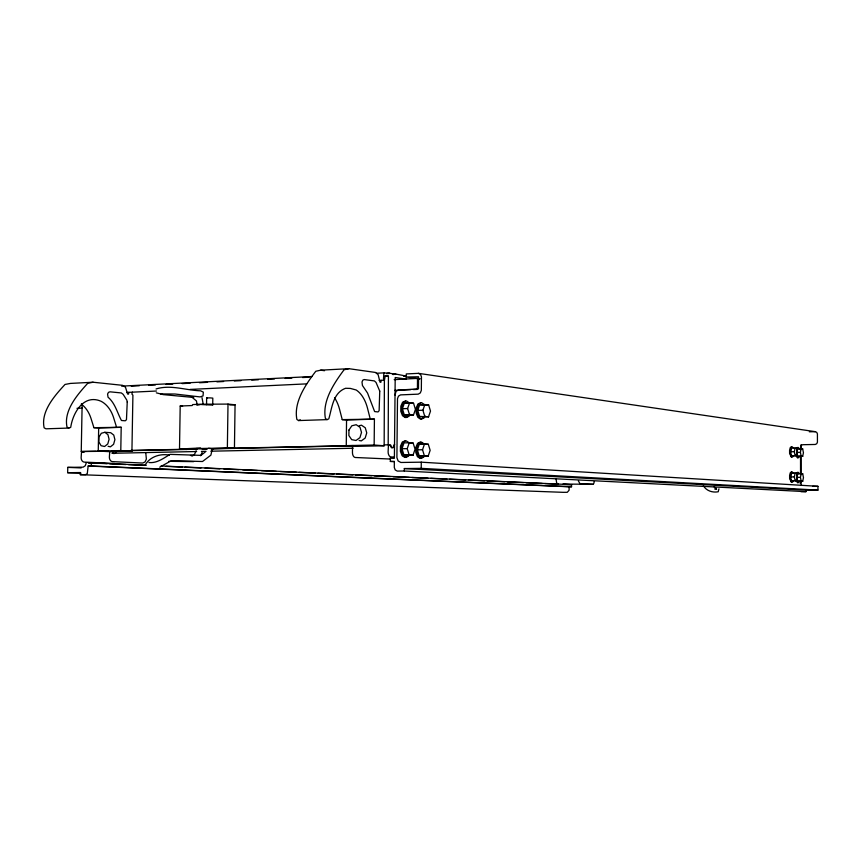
<?xml version="1.0" encoding="UTF-8"?>
<svg xmlns="http://www.w3.org/2000/svg" width="861" height="861" viewBox="0 0 861 861"><rect width="100%" height="100%" fill="white"/><g stroke="black" fill="none" stroke-linecap="round" stroke-linejoin="round"><path stroke-width="1.29" d="M556.077 479.093L556.658 482.999L557.713 483.817M80.299 474.68L85.68 474.626L87.284 473.582L88.156 466.027L569.11 486.766L569.099 490.221L567.259 492.309L563.019 492.32L80.299 474.68L80.342 472.549L67.664 472.7L67.761 467.383L83.13 467.157L85.261 465.769L86.294 462.831M569.11 486.766L571.543 486.756L571.553 484.678L161.072 465.952M394.187 379.647L417.52 378.399L417.413 389.409L413.388 389.581M421.277 462.174L817.939 486.314L817.95 490.103L421.223 468.352L421.277 462.174L400.871 462.475L398.137 460.969L396.899 457.654L397.491 398.654L398.471 396.125L400.537 394.887L418.242 394.155L420.34 392.896L421.33 390.345L421.459 376.87L420.512 374.406L418.435 373.34L406.274 373.943L406.241 379.066L395.199 377.527L394.392 457.718L390.399 457.783L390.356 461.431L394.381 461.679M384.383 380.121L384.167 445.772L374.148 445.029L374.417 419.135L342.237 419.619L339.492 409.029A31.868 19.534 87.9 0 0 334.531 397.771M379.088 380.422L384.447 380.164L385.254 375.719L388.429 376.16L388.193 444.803L390.646 444.986L391.572 447.483L393.445 447.419L394.532 444.33M404.336 468.556L805.95 490.146L805.95 491.653L404.315 471.01L404.336 468.556L421.223 468.352M384.167 445.772L356.432 446.364L346.262 445.632L346.552 420.028L342.237 419.619M206.543 404.67L206.64 397.943L209.998 397.879L212.807 398.116L212.71 404.745M228.004 404.089L235.064 404.788L234.44 448.409L227.358 447.968L228.004 404.089L199.537 404.24L192.67 404.584L192.251 405.542L180.197 406.026L179.508 449.022L186.719 449.453M93.914 427.68L98.671 428.025L98.251 451.056L120.788 450.572L121.197 427.293L93.914 427.68L90.922 418.177A28.607 21.439 87.4 0 0 81.289 404.057M98.251 451.056L109.465 451.67L131.927 451.186L132.906 395.199L131.884 394.037L132.443 392.132M96.141 451.39L81.246 451.508L82.15 403.744M88.156 466.027L91.255 465.984L91.32 462.766L146.316 465.274M381.197 380.39L380.863 382.295L380.035 382.187L378.097 374.6L375.45 372.447L348.888 368.68L320.69 370.176L315.783 371.263C305.752 384.447 293.515 401.947 296.873 419.447L298.563 420.566L327.094 419.63L328.794 418.876C332.045 407.931 332.938 392.874 345.573 388.279L350.384 388.419L356.163 389.99A32.234 19.265 88 0 1 367.453 408.006L370.165 418.715M802.71 481.267L801.193 481.159L800.418 477.36L801.182 473.668L802.7 473.787L803.464 477.586L802.71 481.267L797.437 481.17L796.931 478.641M802.678 456.362L801.16 456.201L800.396 452.38L801.15 448.721L802.667 448.904L803.431 452.714L802.678 456.362L797.415 456.244L796.899 453.693M796.92 476.144L797.426 473.69L802.7 473.787M791.356 480.761L796.683 480.858L797.447 477.145L796.673 473.313L791.345 473.216L790.57 476.929L791.356 480.761L792.906 480.868M796.899 451.207L797.404 448.775L801.15 448.721M796.651 455.727L797.426 452.047L796.651 448.194L795.101 448.011L791.324 448.064L790.549 451.745L791.334 455.609L796.651 455.727L791.334 455.609M796.683 480.858L795.133 480.75L794.348 476.919L795.123 473.195M795.101 455.566L794.326 451.702L795.101 448.011M394.532 444.48L393.046 447.698L391.529 447.763L390.248 445.352L388.408 445.6L388.117 451.81A4.886 2.82 88.9 0 0 390.894 456.89L394.403 457.116M128.892 392.401L128.515 394.123L127.589 394.026L125.469 387.224L122.531 385.319L93.106 382.23L70.398 383.425L65.016 384.458C54.749 395.597 40.585 411.429 44.137 427.82L45.977 428.81L68.848 428.068L70.72 427.379C72.787 412.914 83.689 393.692 101.06 401.269A28.908 21.31 87.4 0 1 113.501 417.348L116.472 426.948M212.075 449.862L210.87 455.168L202.496 461.507L171.457 460.646L159.715 467.168M715.017 489.403L715.469 487.574L716.578 489.349L714.103 486.777M718.946 488.854L718.214 491.771C712.596 492.858 706.278 490.856 703.362 485.679M395.027 395.113L396.017 391.368L398.073 390.13L418.478 388.86L418.586 376.784L406.241 376.989L419.544 378.872M428.197 456.082L430.145 450.314L428.304 444.276L424.505 443.985L419.339 444.072L417.359 449.84L419.221 455.889L428.197 456.082L419.221 455.889M424.387 455.824L422.536 449.765L424.505 443.985M428.552 416.767L430.5 411.095L428.66 404.993L424.86 404.552L419.705 404.724L417.736 410.406L419.598 416.52L428.552 416.767L419.598 416.52M413.054 455.06L415.056 449.216L413.162 443.092L409.255 442.78L404.035 442.877L402.001 448.732L403.917 454.866L413.054 455.06L403.917 454.866M409.136 454.802L407.221 448.646L409.255 442.78M424.753 416.369L422.902 410.245L424.86 404.552M413.431 415.174L415.432 409.405L413.549 403.217L409.632 402.765L404.433 402.937L402.399 408.706L404.315 414.905L413.431 415.174L404.315 414.905M409.524 414.754L407.608 408.534L409.632 402.765M109.724 451.594L109.369 457.116A4.348 3.164 88.9 0 0 112.468 461.625L142.625 463.046L145.003 462.002L146.37 459.107L145.778 452.886M425.054 415.874L424.204 417.833L421.492 419.113L418.801 417.262L417.154 412.968L417.208 407.877L418.92 403.949L421.653 402.7L424.333 404.584M392.971 374.589L395.823 374.072L406.274 376.074L403.594 376.203M386.675 373.685L389.516 373.168L395.651 374.449M409.933 414.27L409.061 416.25L406.274 417.553L403.497 415.669L401.796 411.31L401.85 406.134L403.626 402.162L406.435 400.892L409.19 402.808M200.635 455.76L202.184 452.316M196.136 450.787L194.242 454.952L191.852 455.996M145.251 464.886C149.975 456.653 160.394 453.36 169.413 455.125M196.911 405.24L200.452 404.552M389.344 373.556L384.458 372.856L383.834 373.48L383.479 378.937L384.447 380.164M116.127 452.326L114.922 453.435L113.221 453.51L112.296 451.648M798.577 481.826L797.49 482.752L795.951 479.911M799.299 481.826L798.212 482.741L796.673 479.911M793.239 481.428L792.142 482.354L791.033 481.277L790.344 478.598L791.022 472.754L792.131 471.839L793.239 472.937M796.393 473.249L797.48 472.334M797.114 473.238L798.201 472.334L799.288 473.41M791.41 471.85L790.301 472.764L789.612 475.347L789.623 478.598L791.42 482.354M798.545 456.976L797.469 457.858L795.93 454.963M799.266 456.965L798.179 457.848L797.103 456.739L796.425 454.059M793.218 456.33L792.12 457.223L791.011 456.104L790.323 453.403L791.001 447.591L792.109 446.719L793.207 447.86M796.371 448.323L797.458 447.462M797.092 448.312L798.169 447.44L799.256 448.559M791.377 446.741L790.28 447.612L789.591 450.163L789.602 453.413L791.388 457.234M205.23 452.025L200.968 455.372L170.08 454.36C163.687 458.138 156.853 463.476 148.953 462.508M353.247 446.02L352.515 447.171L352.45 452.488A4.822 2.874 88.9 0 0 355.281 457.492L390.367 459.042M422.859 457.051L420.136 458.439L417.434 456.696L415.788 452.455L415.841 447.354L417.563 443.361L420.286 442.005M423.849 457.03L421.126 458.429L418.424 456.674L416.778 452.434L416.832 447.333L418.554 443.329L421.277 441.984L423.967 443.759M407.683 456.05L404.885 457.46L402.098 455.684L400.408 451.379L400.451 446.202L402.238 442.145L405.047 440.778M408.674 456.029L405.886 457.449L403.099 455.663L401.409 451.358L401.452 446.181L403.239 442.123L406.048 440.757L408.814 442.565M423.214 417.865L420.502 419.146L417.811 417.294L416.164 413L416.207 407.91L417.929 403.992L420.663 402.744M408.071 416.283L405.273 417.585L402.496 415.702L400.806 411.343L400.849 406.177L402.625 402.195L405.434 400.935M298.563 420.566L300.285 419.813M156.056 388.978C170.489 384.372 185.976 390.377 200.581 390.808L203.336 392.142L203.035 395.92L200.096 396.921L175.009 394.015L160.544 393.907M104.87 432.297L101.329 433.266L98.961 437.097L98.875 442.005L101.103 445.718L104.611 446.482L107.776 443.942L109.089 439.271L107.937 434.676L104.87 432.297L110.692 432.706L113.749 435.063L114.9 439.648L113.587 444.298L110.434 446.827L108.099 446.31M359.285 425.721L361.469 425.183L365.279 427.799L366.743 432.889L365.172 438.066L361.297 440.897L359.123 440.466M348.888 368.68L344.056 369.778C334.09 383.21 322.1 400.882 325.415 418.5L327.094 419.63M93.106 382.23L87.757 383.263C77.49 394.575 63.466 410.568 67.007 427.067L68.848 428.068M121.627 386.137L312.037 376.515M376.408 373.254L384.458 372.856M131.27 386.169L139.299 385.76M148.662 385.287L155.357 384.953M166.055 384.415L172.749 384.081M182.112 383.608L190.141 383.199M199.504 382.736L207.533 382.327M216.907 381.853L223.591 381.52M234.3 380.982L240.994 380.648M251.692 380.11L258.386 379.766M267.749 379.303L274.444 378.958M285.142 378.42L291.836 378.087M302.545 377.548L309.228 377.215M386.837 373.308L389.516 373.168M393.143 374.212L395.823 374.072M384.415 376.365L388.429 376.16M126.954 392.433L156.454 391.023M189.99 389.43L306.667 383.866M394.586 390.399L410.697 389.699M76.973 408.308L82.322 408.092M229.769 405.004L235.064 404.788M413.549 403.217L404.433 402.937M424.796 405.122L428.66 404.993M402.399 408.706L407.608 408.534M98.671 428.025L121.197 427.293M346.552 420.028L374.417 419.135M417.736 410.406L422.902 410.245M809.318 431.802L815.249 431.662L816.723 432.34L817.423 433.879L817.433 442.167L816.745 443.727L815.259 444.47L802.656 444.706L801.193 445.449L800.515 449.593M179.508 449.022L200.548 447.978M227.358 447.968L196.243 448.581L207.469 449.001M346.262 445.632L374.148 445.029M81.246 451.508L108.055 450.916M112.081 450.83L116.095 450.744M130.84 450.421L195.178 449.022M211.257 448.667L353.344 445.567M384.167 444.889L388.193 444.803M112.274 451.046L127.062 450.723M131.098 450.637L197.094 449.227M202.281 449.108L206.177 449.022M211.784 448.872L352.988 445.804M111.962 453.284L196.652 451.53M201.366 451.401L206.059 451.336M210.773 451.207L353.15 448.247M410.568 443.135L413.162 443.092M428.304 444.276L419.339 444.072M91.32 462.766L88.22 462.82L107.022 463.681M402.001 448.732L407.221 448.646M417.359 449.84L422.536 449.765M390.356 461.431L394.36 461.378L394.295 467.469L395.221 469.955L397.265 471.085L404.315 471.01M802.667 448.904L797.404 448.775M790.549 451.745L794.326 451.702M796.64 452.423L800.396 452.38M797.415 456.244L801.16 456.201M796.673 473.313L791.345 473.216M594.133 481.568A2.787 1.302 89.5 0 1 592.82 484.291L562.943 484.054M571.553 484.678L563.751 484.442M812.666 486.336L817.939 486.314M790.57 476.929L794.348 476.919M796.673 477.371L800.418 477.36M805.95 490.146L817.95 490.103M800.924 491.663L805.95 491.653M797.437 481.17L801.193 481.159M168.788 461.324L193.596 461.625M190.464 455.458L193.09 455.501M201.388 404.552L212.753 405.09M208.48 448.312L213.194 448.872M67.664 472.7L81.074 473.206M67.761 467.383L81.171 467.932M91.255 465.984L571.543 486.756M109.713 463.799L125.835 464.531M128.515 464.649L144.637 465.381M166.13 466.361L182.252 467.092M184.943 467.222L201.054 467.953M205.09 468.136L219.867 468.804M223.892 468.987L238.669 469.665M242.705 469.848L257.471 470.515M261.507 470.698L276.284 471.376M280.309 471.559L296.432 472.291M299.122 472.409L315.234 473.141M317.924 473.27L334.046 474.002M336.726 474.12L352.849 474.852M355.539 474.971L371.661 475.713M374.341 475.832L390.464 476.563M393.154 476.682L409.266 477.424M411.956 477.543L428.078 478.275M430.758 478.393L446.881 479.125M449.571 479.254L465.693 479.986M468.373 480.104L484.495 480.836M487.186 480.965L504.643 481.751M507.333 481.88L523.456 482.612M526.136 482.73L542.258 483.462M544.948 483.591L558.38 484.194M592.82 484.291L579.98 483.688L578.355 480.858M114.674 463.498L84.249 462.099A4.294 3.196 88.9 0 1 81.138 457.654L81.494 452.208L84.087 452.251M120.788 450.572L131.927 451.186M390.399 457.783L394.413 458.041M797.426 473.69L798.954 473.808M193.747 397.47L163.203 394.607L156.325 392.842M180.197 406.026L182.597 406.252M419.705 404.724L423.515 405.165M320.69 370.176L324.532 370.704M417.52 378.399L420.179 378.775M418.435 373.34L815.249 431.662M206.64 397.943L207.383 398.223M421.19 442.597L422.977 443.781M191.411 396.76L196.437 400.935L197.104 404.476M801.462 485.432L800.547 480.782M201.991 397.631L203.196 404.003M801.096 444.588L801.107 448.495M801.107 456.33L801.128 474.605M800.526 456.093L800.547 474.282M800.999 481.676A3.003 1.055 89.4 0 1 800.084 483.118M348.942 430.059L348.877 435.526L351.675 439.637L356.034 440.488L359.92 437.646L361.502 432.448L360.027 427.336L356.206 424.71L351.837 425.786L348.942 430.059M379.744 391.109L379.131 410.708L378.044 411.935L374.632 411.58L367.539 393.036L362.438 385.502L362.007 382.015L362.825 380.142L364.171 379.55L374.406 380.928L376.053 382.467L379.744 391.109M127.234 402.055L126.47 419.694L125.254 420.803L121.455 420.502C117.225 412.72 115.223 403.303 108.034 397.179L107.582 394.058L108.486 392.358L109.982 391.82L121.336 392.95L123.155 394.327L126.89 400.247L127.234 402.055"/></g></svg>
